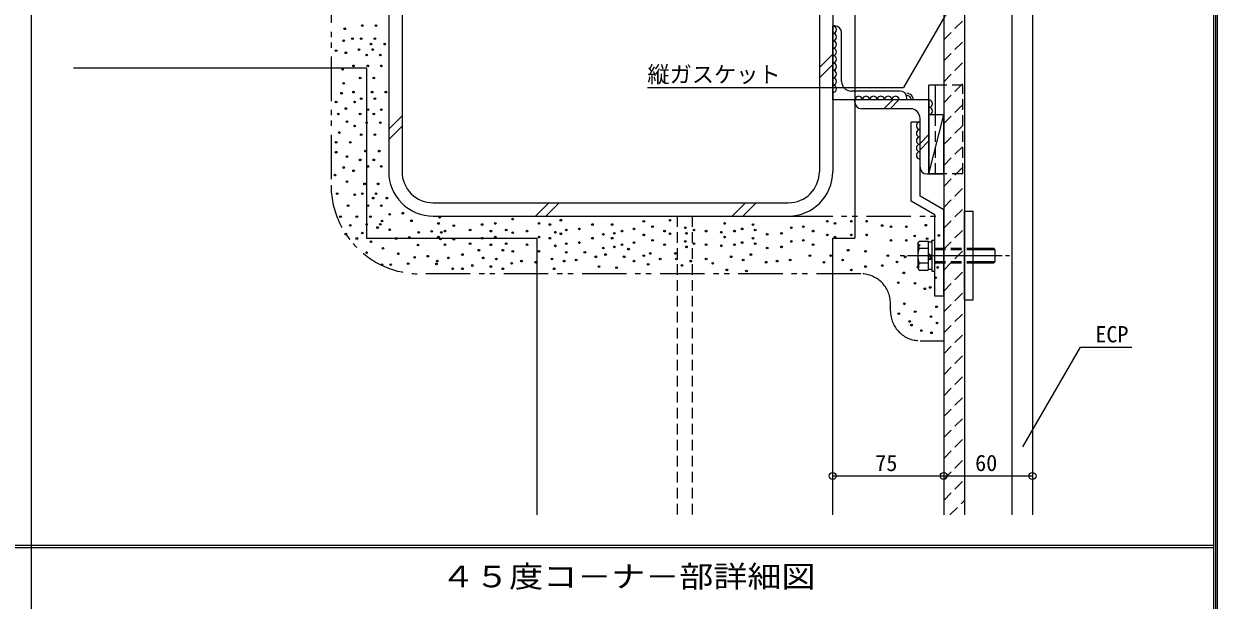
# Model space of a CAD drawing. Units: millimetres at full size, sheet at 1:6; details may follow other scales. Extents: x -1209 to 1209, y -852 to 852.
# Drawn here: x 403 to 1209, y -11 to 379 of the extents above; entities that cross this region are included whole.
import ezdxf
from ezdxf.enums import TextEntityAlignment as Align

# ---------------------------------------------------------------- set-up
doc = ezdxf.new("R2010")
doc.units = ezdxf.units.MM
doc.header["$LTSCALE"] = 6
doc.header["$PDMODE"] = 32
doc.header["$PDSIZE"] = 4.8
doc.linetypes.add('DASHED1', pattern=[1.8, 1.2, -0.6])
doc.linetypes.add('DOUBLE_CHAIN1', pattern=[8.8, 5, -1, 0.6, -0.6, 0.6, -1])
for name, color, linetype, lineweight in [('0-0_WAKU', 7, 'Continuous', 5), ('0-1_AL', 5, 'Continuous', 5), ('0-2_SUNPO', 7, 'Continuous', 5), ('0-3_STEEL', 6, 'Continuous', 5), ('0-4_KANAMONO', 6, 'Continuous', 5), ('0-5_FUKUSIZA', 3, 'Continuous', 5), ('0-6_HIFUKU', 4, 'Continuous', 5), ('0-7_KUTAI', 4, 'Continuous', 5)]:
    doc.layers.add(name, color=color, linetype=linetype, lineweight=lineweight)
doc.styles.add('ＭＳ ゴシック', font='')
doc.styles.get('ＭＳ ゴシック').set_extended_font_data('MS Gothic')

msp = doc.modelspace()

# ---------------------------------------------------------------- linework, layer by layer
at = {"layer": '0-0_WAKU'}
for p, q in [((408, 850), (408, -799)), ((1207, 850), (1207, -850)), ((1208.207, 851.207), (1208.207, -851.207)), ((1209.414, 852.414), (1209.414, -852.414)), ((-1207, 26.35), (1207, 26.35)), ((-1207, 24.65), (1207, 24.65))]:
    msp.add_line(p, q, dxfattribs=at)
at = {"layer": '0-1_AL'}
for p, q in [((1024.631, 389.691), (1024.631, 46.69)), ((1038.632, 389.691), (1038.632, 46.69)), ((1070.633, 389.691), (1070.633, 46.69)), ((1084.631, 389.691), (1084.631, 46.69))]:
    msp.add_line(p, q, dxfattribs=at)
at = {"layer": '0-2_SUNPO'}
for p, q in [((1031.833, 395.24), (997.415, 335.625)), ((824.407, 335.625), (997.415, 335.625)), ((1078.17, 92.682), (1117.06, 160.041)), ((1117.06, 160.041), (1151.719, 160.041)), ((949.632, 73.079), (1024.631, 73.079)), ((1024.631, 73.079), (1084.631, 73.079))]:
    msp.add_line(p, q, dxfattribs=at)
for p in [(949.632, 73.079), (1024.631, 73.079), (1084.631, 73.079)]:
    msp.add_point(p, dxfattribs=at)
at = {"layer": '0-3_STEEL'}
for p, q in [((949.652, 327.195), (949.649, 377.196)), ((951.149, 377.196), (949.649, 377.196)), ((955.651, 339.696), (955.649, 372.696)), ((995.153, 333.197), (962.153, 333.195)), ((999.653, 327.198), (949.652, 327.195)), ((1014.653, 327.199), (964.652, 327.196)), ((964.652, 325.696), (964.652, 327.196)), ((984.186, 321.197), (990.185, 327.197)), ((988.428, 321.197), (994.427, 327.197)), ((999.653, 327.198), (999.653, 328.698)), ((1014.653, 327.199), (1014.656, 277.201)), ((1002.152, 321.198), (969.152, 321.196)), ((1008.656, 281.7), (1008.653, 314.7)), ((1008.655, 297.801), (1014.655, 303.802)), ((1008.655, 293.559), (1014.655, 299.56)), ((1013.156, 277.201), (1014.656, 277.201))]:
    msp.add_line(p, q, dxfattribs=at)
for centre, radius, start, end in [((951.149, 372.696), 4.5, 0.00344, 90.00344), ((962.153, 339.697), 6.5, 180.00344, 270.00344), ((995.153, 328.697), 4.5, 0.00344, 90.00344), ((969.152, 325.696), 4.5, 180.00344, 270.00344), ((1002.153, 314.7), 6.5, 0.00344, 90.00344), ((1013.156, 281.7), 4.5, 180.00344, 270.00344)]:
    msp.add_arc(centre, radius, start, end, dxfattribs=at)
at = {"layer": '0-4_KANAMONO'}
for p, q in [((1024.651, 337.201), (1014.653, 337.201)), ((1014.656, 277.201), (1014.653, 337.201)), ((1019.154, 317.2), (1019.153, 337.201)), ((1008.654, 312.2), (1002.654, 312.2)), ((1002.657, 258.735), (1002.654, 312.2)), ((1008.657, 262.2), (1008.654, 312.2)), ((1024.655, 277.201), (1014.656, 277.201)), ((1018.657, 249.499), (1002.657, 258.735)), ((1024.656, 252.961), (1008.657, 262.2)), ((1024.66, 194.499), (1024.656, 252.961)), ((1038.658, 252), (1044.658, 252)), ((1038.661, 192), (1038.658, 252)), ((1044.661, 192), (1044.658, 252)), ((1018.66, 194.499), (1018.657, 249.499)), ((1007.156, 230.251), (1008.059, 231.814)), ((1007.981, 226.906), (1007.156, 230.248)), ((1007.159, 230.248), (1007.16, 213.748)), ((1007.984, 226.906), (1014.158, 226.907)), ((1008.062, 231.814), (1014.158, 231.814)), ((1014.158, 231.814), (1014.159, 212.186)), ((1014.158, 231.2), (1016.657, 231.2)), ((1016.657, 232.499), (1018.658, 232.499)), ((1016.657, 232.499), (1016.658, 211.499)), ((1044.659, 227.001), (1058.582, 227.002)), ((1044.659, 226.002), (1059.158, 226.003)), ((1059.158, 226.003), (1058.582, 227.002)), ((995.316, 221.997), (997.946, 221.998)), ((1000.286, 221.998), (1064.046, 222.002)), ((1014.158, 223.445), (1016.658, 221.999)), ((1014.158, 221.999), (1016.658, 220.556)), ((1044.66, 218.001), (1059.159, 218.002)), ((1066.386, 222.002), (1069.02, 222.002)), ((1007.982, 217.093), (1007.157, 213.748)), ((1007.985, 217.093), (1014.159, 217.094)), ((1014.159, 212.801), (1016.658, 212.801)), ((1016.658, 211.499), (1018.659, 211.499)), ((1044.66, 217.002), (1058.583, 217.003)), ((1024.66, 194.499), (1018.66, 194.499)), ((1038.661, 192), (1044.661, 192))]:
    msp.add_line(p, q, dxfattribs=at)
at = {"layer": '0-4_KANAMONO', "linetype": 'DASHED1'}
for p, q in [((1037.651, 337.202), (1024.651, 337.201)), ((1037.654, 277.202), (1037.651, 337.202)), ((1019.156, 277.201), (1019.154, 317.2)), ((1037.654, 277.202), (1024.655, 277.201)), ((1018.658, 227), (1044.659, 227.001)), ((1018.658, 226.001), (1044.659, 226.002)), ((1018.659, 218), (1044.66, 218.001)), ((1018.659, 217.001), (1044.66, 217.002))]:
    msp.add_line(p, q, dxfattribs=at)
at = {"layer": '0-4_KANAMONO'}
for points in [[(1059.158, 226.003), (1059.159, 218.002), (1058.58, 217.003)], [(1007.16, 213.748), (1008.063, 212.185), (1014.159, 212.186)]]:
    msp.add_lwpolyline(points, dxfattribs=at)
msp.add_arc((1022.16, 221.999), 15, 160.90645, 199.10044, dxfattribs=at)
at = {"layer": '0-5_FUKUSIZA', "linetype": 'DASHED1'}
for p, q in [((1024.631, 367.725), (1038.632, 381.726)), ((1024.631, 353.583), (1038.632, 367.584)), ((1024.631, 339.441), (1038.632, 353.442)), ((1024.631, 325.298), (1038.632, 339.3)), ((1024.631, 311.156), (1038.632, 325.158)), ((1024.631, 297.014), (1038.632, 311.015)), ((1024.631, 282.872), (1038.632, 296.873)), ((1024.631, 268.73), (1038.632, 282.731)), ((1024.631, 254.588), (1038.632, 268.589)), ((1024.631, 240.446), (1038.632, 254.447)), ((1024.631, 226.304), (1038.632, 240.305)), ((1024.631, 212.162), (1038.632, 226.163)), ((1024.631, 198.02), (1038.632, 212.021)), ((1024.631, 183.878), (1038.632, 197.879)), ((1024.631, 169.736), (1038.632, 183.737)), ((1024.631, 155.593), (1038.632, 169.595)), ((1024.631, 141.451), (1038.632, 155.453)), ((1024.631, 127.309), (1038.632, 141.31)), ((1024.631, 113.167), (1038.632, 127.168)), ((1024.631, 99.025), (1038.632, 113.026)), ((1024.631, 84.883), (1038.632, 98.884)), ((1024.631, 70.741), (1038.632, 84.742)), ((1024.631, 56.599), (1038.632, 70.6)), ((1028.864, 46.69), (1038.632, 56.458))]:
    msp.add_line(p, q, dxfattribs=at)
at = {"layer": '0-5_FUKUSIZA'}
for p, q in [((1024.653, 317.2), (1014.654, 317.2)), ((1014.654, 317.2), (1014.656, 277.201)), ((1014.656, 277.201), (1024.653, 317.2)), ((1024.655, 277.201), (1024.653, 317.2)), ((1014.656, 277.201), (1024.655, 277.201))]:
    msp.add_line(p, q, dxfattribs=at)
for centre, radius, start, end in [((949.649, 374.696), 2.5, 270.00344, 90.00344), ((949.65, 369.696), 2.5, 270.00344, 90.00344), ((949.65, 364.696), 2.5, 270.00344, 90.00344), ((949.65, 359.696), 2.5, 270.00344, 90.00344), ((949.651, 354.696), 2.5, 270.00344, 90.00344), ((949.651, 349.696), 2.5, 270.00344, 90.00344), ((949.651, 344.696), 2.5, 270.00344, 90.00344), ((949.651, 339.696), 2.5, 270.00344, 90.00344), ((949.652, 334.696), 2.5, 270.00344, 90.00344), ((999.653, 327.198), 4.5, 0.00344, 90.00362), ((967.152, 327.196), 2.5, 0.00344, 180.00344), ((972.152, 327.196), 2.5, 0.00344, 180.00344), ((977.152, 327.196), 2.5, 0.00344, 180.00344), ((982.152, 327.197), 2.5, 0.00344, 180.00344), ((987.152, 327.197), 2.5, 0.00344, 180.00344), ((992.152, 327.197), 2.5, 0.00344, 180.00344), ((999.653, 327.198), 3, 0.00344, 94.85245), ((1014.655, 324.699), 2.5, 270.00045, 90.00045), ((1014.655, 319.699), 2.5, 270.00045, 90.00045), ((1008.654, 309.7), 2.5, 90.00644, 270.00644), ((1008.655, 304.7), 2.5, 90.00644, 270.00644), ((1008.656, 299.7), 2.5, 90.00644, 270.00644), ((1008.656, 294.7), 2.5, 90.00644, 270.00644), ((1008.656, 289.7), 2.5, 90.00644, 270.00644)]:
    msp.add_arc(centre, radius, start, end, dxfattribs=at)
at = {"layer": '0-6_HIFUKU', "linetype": 'DOUBLE_CHAIN1'}
for p, q in [((610.644, 567.666), (610.644, 269.691)), ((919.631, 248.691), (1024.656, 248.698)), ((968.633, 209.699), (670.658, 209.681)), ((988.635, 184.497), (988.634, 189.7)), ((1008.636, 164.498), (1024.636, 164.499))]:
    msp.add_line(p, q, dxfattribs=at)
at = {"layer": '0-6_HIFUKU'}
for centre in [(619.953, 375.268), (631.763, 377.483), (640.977, 377.483), (619.214, 367.149), (625.119, 368.625), (631.024, 368.625), (637.667, 364.935), (640.239, 368.625), (646.882, 364.935), (614.048, 360.506), (620.691, 359.03), (629.548, 361.244), (634.715, 357.554), (638.763, 361.244), (643.929, 357.554), (618.476, 347.958), (625.858, 350.172), (635.453, 350.172), (644.668, 350.172), (619.214, 338.362), (630.286, 342.053), (639.501, 342.053), (617.738, 331.719), (625.858, 332.457), (638.406, 332.457), (647.62, 332.457), (614.048, 325.814), (626.596, 325.814), (631.024, 328.029), (640.239, 328.029), (615.524, 317.695), (620.691, 321.386), (630.286, 317.695), (635.453, 320.647), (639.501, 317.695), (644.668, 320.647), (621.429, 312.528), (626.596, 309.576), (634.715, 311.79), (643.929, 311.79), (614.048, 298.504), (616.262, 305.147), (623.643, 298.504), (631.024, 303.671), (640.239, 303.671), (614.048, 291.861), (633.977, 292.599), (643.191, 292.599), (621.429, 288.908), (630.286, 286.694), (635.453, 282.265), (639.501, 286.694), (644.668, 282.265), (613.31, 276.36), (619.214, 281.527), (625.858, 279.313), (621.429, 271.931), (633.239, 270.455), (642.453, 270.455), (614.786, 263.812), (626.596, 263.074), (631.763, 263.812), (639.144, 260.86), (640.977, 263.812), (648.358, 260.86), (622.167, 255.693), (635.453, 255.693), (644.668, 255.693), (650.237, 249.922), (659.095, 250.66), (617, 248.312), (623.643, 242.407), (628.072, 248.312), (634.715, 243.145), (637.286, 248.312), (643.929, 243.145), (645.049, 245.359), (665, 245.493), (683.23, 243.705), (684.018, 247.917), (693.564, 242.229), (712.755, 242.968), (721.613, 243.707), (733.422, 246.66), (751.138, 243.709), (758.519, 242.971), (765.9, 245.924), (787.305, 242.973), (800.592, 242.974), (821.997, 245.189), (827.902, 241.499), (839.712, 245.928), (876.618, 243.716), (895.809, 242.979), (929.763, 241.505), (946.001, 245.197), (951.168, 243.721), (962.24, 245.198), (972.574, 245.198), (983.094, 242.315), (989.048, 241.445), (999.382, 241.446), (1012.559, 242.541), (620.691, 236.502), (628.072, 233.549), (631.763, 237.24), (642.096, 240.93), (650.216, 239.454), (654.644, 233.549), (663.502, 234.287), (669.83, 237.64), (678.687, 238.378), (683.231, 234.49), (685.155, 237.648), (687.659, 238.538), (704.636, 239.277), (712.756, 233.754), (718.66, 238.54), (721.613, 234.493), (728.994, 239.279), (733.423, 237.446), (743.018, 238.541), (751.138, 234.494), (758.519, 233.757), (762.21, 237.804), (765.9, 236.71), (769.591, 239.281), (778.448, 240.02), (787.306, 233.758), (794.687, 236.33), (800.592, 233.759), (802.068, 237.069), (807.235, 238.545), (815.354, 240.022), (821.998, 235.975), (836.022, 238.547), (839.713, 236.714), (850.046, 240.762), (850.784, 237.072), (855.951, 239.286), (864.07, 238.549), (874.404, 237.811), (876.619, 234.502), (883.262, 238.55), (888.428, 240.026), (895.81, 233.765), (897.286, 239.289), (905.405, 236.337), (915.001, 237.075), (921.644, 240.766), (936.406, 238.553), (946.002, 235.982), (951.169, 234.506), (962.241, 235.983), (972.574, 235.984), (1005.054, 235.258), (1013.456, 233.466), (1021.299, 235.595), (637.667, 231.335), (645.787, 226.906), (669.407, 229.12), (684.592, 233.211), (687.66, 229.324), (693.565, 233.015), (704.637, 230.063), (710.542, 225.634), (718.661, 229.326), (726.781, 225.635), (728.995, 230.064), (743.019, 229.327), (762.21, 228.59), (769.591, 230.067), (778.449, 230.805), (794.688, 227.116), (802.069, 227.854), (807.236, 229.331), (811.665, 226.379), (815.355, 230.808), (827.903, 232.285), (836.022, 229.333), (850.047, 231.548), (850.785, 227.857), (855.952, 230.072), (864.071, 229.334), (874.405, 228.597), (883.262, 229.335), (888.429, 230.812), (897.286, 230.074), (905.406, 227.122), (915.001, 227.861), (921.644, 231.552), (929.764, 232.291), (936.407, 229.339), (960.027, 225.649), (989.049, 232.231), (999.382, 232.231), (1007.855, 228.984), (634.715, 223.954), (656.121, 223.215), (667.198, 220.825), (676.056, 221.564), (682.494, 218.252), (689.875, 220.466), (699.47, 222.681), (713.495, 220.468), (722.352, 219.73), (733.424, 224.898), (739.329, 218.255), (748.925, 217.517), (751.139, 224.899), (759.996, 219.732), (768.116, 218.257), (769.592, 224.162), (776.235, 218.995), (782.14, 224.162), (789.521, 221.21), (796.164, 222.687), (808.712, 221.212), (815.356, 218.26), (821.998, 221.951), (826.427, 223.427), (833.07, 219.737), (843.404, 223.428), (844.142, 219.737), (853.738, 218.262), (864.072, 219.739), (881.048, 221.216), (889.168, 219.002), (894.334, 222.693), (904.668, 217.527), (912.05, 218.265), (920.907, 219.004), (934.193, 221.957), (943.789, 217.529), (948.217, 221.958), (956.337, 219.006), (971.837, 224.912), (986.835, 221.897), (993.067, 217.668), (998.645, 221.16), (1015.362, 219.686), (645.049, 215.834), (650.954, 215.834), (662.764, 216.572), (681.961, 216.397), (692.828, 213.085), (699.471, 213.086), (706.114, 215.3), (718.662, 214.563), (726.781, 213.087), (732.686, 216.778), (761.473, 213.089), (791.736, 214.567), (803.546, 213.83), (824.951, 216.046), (847.833, 215.309), (868.5, 216.786), (878.096, 212.358), (891.383, 211.621), (962.242, 212.287), (971.838, 214.578), (983.145, 215.254), (997.718, 210.322), (1007.296, 214.196), (1020.516, 213.972), (994.028, 203.679), (1005.202, 203.256), (1019.195, 207.087), (1011.846, 199.566), (1015.505, 200.444), (998.014, 189.434), (1019.785, 187.376), (994.323, 182.791), (1001.679, 177.495), (1005.369, 184.139), (1016.094, 180.732), (1002.851, 175.013), (1009.494, 171.323), (1016.389, 169.847), (1020.08, 176.49)]:
    msp.add_circle(centre, 0.567, dxfattribs=at)
at = {"layer": '0-6_HIFUKU', "linetype": 'DOUBLE_CHAIN1'}
for centre, radius, start, end in [((670.644, 269.691), 60, 180, 270), ((968.634, 189.699), 20, 0.00344, 90.00344), ((1008.635, 184.498), 20, 180.00344, 270.00344)]:
    msp.add_arc(centre, radius, start, end, dxfattribs=at)
at = {"layer": '0-7_KUTAI', "color": 6}
for p, q in [((649.631, 518.692), (649.631, 278.692)), ((658.631, 518.692), (658.631, 278.692)), ((940.631, 518.692), (940.631, 278.692)), ((949.631, 518.491), (949.631, 278.692)), ((964.631, 403.686), (964.631, 233.692)), ((940.631, 349.18), (949.631, 358.18)), ((634.631, 348.692), (436.637, 348.692)), ((634.631, 348.692), (634.631, 233.692)), ((940.631, 342.109), (949.631, 351.109)), ((649.631, 307.544), (658.631, 316.544)), ((649.631, 300.473), (658.631, 309.473)), ((679.631, 257.692), (919.631, 257.692)), ((748.718, 248.692), (757.718, 257.692)), ((755.789, 248.692), (764.789, 257.692)), ((881.78, 248.692), (890.78, 257.692)), ((888.851, 248.692), (897.851, 257.692)), ((679.631, 248.692), (919.631, 248.692)), ((634.631, 233.692), (749.631, 233.692)), ((749.631, 233.692), (749.631, 46.69)), ((949.631, 233.692), (964.631, 233.692)), ((949.631, 46.69), (949.631, 233.692))]:
    msp.add_line(p, q, dxfattribs=at)
at = {"layer": '0-7_KUTAI', "color": 6, "linetype": 'DASHED1'}
for p, q in [((844.631, 248.692), (844.631, 46.69)), ((854.631, 248.692), (854.631, 46.69))]:
    msp.add_line(p, q, dxfattribs=at)
at = {"layer": '0-7_KUTAI', "color": 6}
for centre, radius, start, end in [((679.631, 278.692), 30, 179.99998, 269.99998), ((679.631, 278.692), 21, 179.99998, 269.99998), ((919.631, 278.692), 30, 270, 0), ((919.631, 278.692), 21, 270, 0)]:
    msp.add_arc(centre, radius, start, end, dxfattribs=at)

# ---------------------------------------------------------------- texts
at = {"layer": '0-0_WAKU', "style": 'ＭＳ ゴシック', "width": 1.15}
msp.add_text('４５度コ－ナ－部詳細図', height=14.66, dxfattribs=at).set_placement((685, -6.6), align=Align.BOTTOM_LEFT)
at = {"layer": '0-2_SUNPO', "style": 'ＭＳ ゴシック'}
for s, p in [('縦ガスケット', (824.407, 335.625)), ('ECP', (1127.06, 160.041)), ('75', (978.381, 73.079)), ('60', (1045.881, 73.079))]:
    msp.add_text(s, height=11, dxfattribs=at).set_placement(p, align=Align.BOTTOM_LEFT)

doc.saveas('drawing.dxf')
